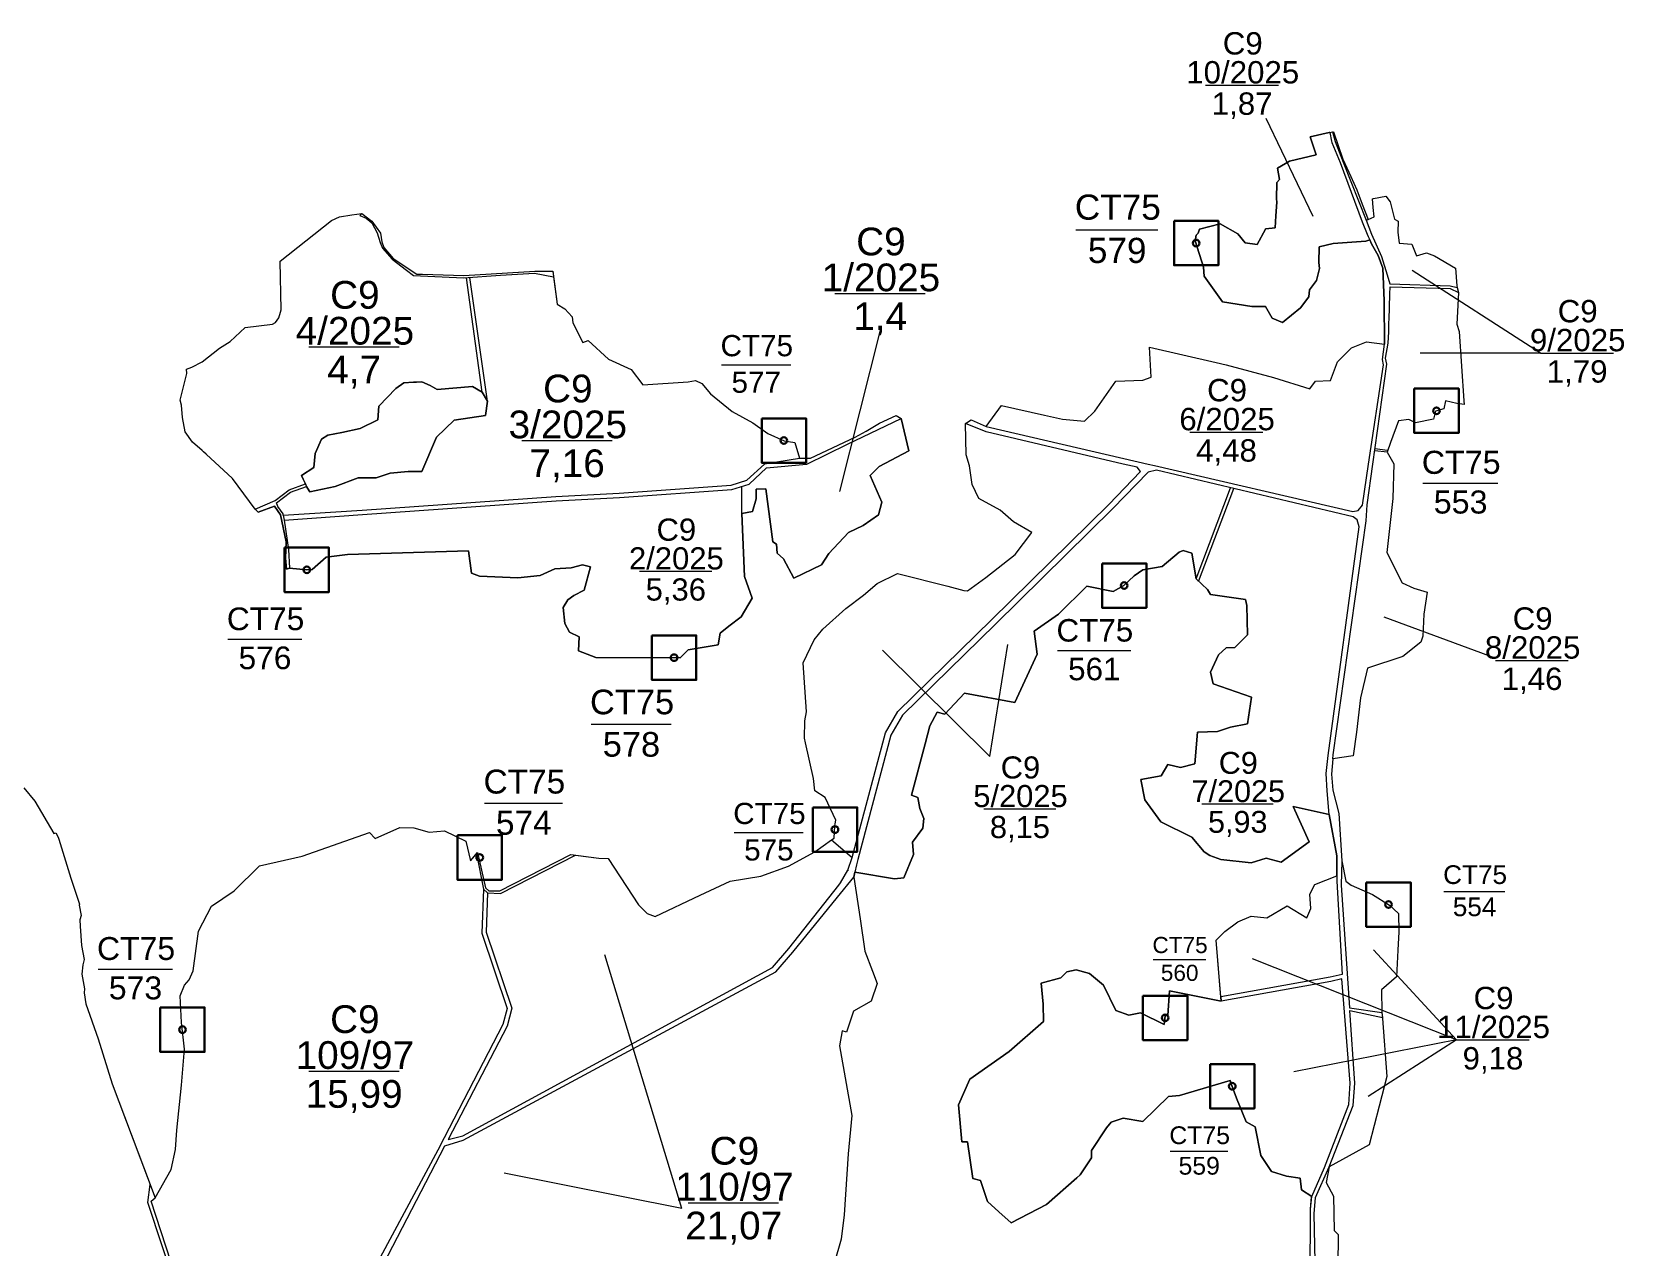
# Model space of a CAD drawing. Header units: metres. Extents: x 414555 to 418802, y 1520655 to 1524487.
# Drawn here: x 417008 to 418802, y 1523118 to 1524487 of the extents above; entities that cross this region are included whole.
import ezdxf
from ezdxf.enums import TextEntityAlignment as Align

# ---------------------------------------------------------------- set-up
doc = ezdxf.new("R2010")
doc.units = ezdxf.units.M
doc.header["$MEASUREMENT"] = 0
doc.linetypes.add('DGN Style 1', pattern=[5.902559, 0.009821, -5.892738])
doc.layers.add('RanhTwo', color=3, linetype='Continuous', lineweight=0)
doc.styles.add('Style-Arial', font='arial.ttf')

# ---------------------------------------------------------------- blocks, each defined once
blk = doc.blocks.new('*U0')
at = {"color": 0, "linetype": 'Continuous', "lineweight": -2, "ltscale": 10, "flags": 128}
blk.add_lwpolyline([(-150, 150), (150, 150), (150, -150), (-150, -150), (-150, 150)], close=True, dxfattribs=at)
at = {"color": 0, "linetype": 'Continuous', "lineweight": -2, "ltscale": 10}
blk.add_circle((-0.02828, 0.016065), 22.5, dxfattribs=at)
blk = doc.blocks.new('*U20')
at = {"layer": 'RanhTwo', "color": 3, "linetype": 'Continuous', "lineweight": 13}
blk.add_line((-66.520877, -1.660429), (63.750129, -1.660429), dxfattribs=at)
at = {"layer": 'RanhTwo', "color": 3, "linetype": 'Continuous', "lineweight": 13, "style": 'Style-Arial'}
blk.add_text('15,99', height=40, dxfattribs=at).set_placement((-1.025137, -54.422685), align=Align.CENTER)
at = {"layer": 'RanhTwo', "color": 3, "linetype": 'Continuous', "lineweight": 13, "insert": (-0.000029, 1.089388), "char_height": 40, "attachment_point": 8, "line_spacing_factor": 0.776524, "style": 'Style-Arial'}
blk.add_mtext('C9\\P109/97', dxfattribs=at)
blk = doc.blocks.new('*U23')
at = {"layer": 'RanhTwo', "color": 3, "linetype": 'Continuous', "lineweight": 13}
blk.add_line((-66.520877, -1.660429), (63.750129, -1.660429), dxfattribs=at)
at = {"layer": 'RanhTwo', "color": 3, "linetype": 'Continuous', "lineweight": 13, "style": 'Style-Arial'}
blk.add_text('21,07', height=40, dxfattribs=at).set_placement((-1.025137, -54.422685), align=Align.CENTER)
at = {"layer": 'RanhTwo', "color": 3, "linetype": 'Continuous', "lineweight": 13, "insert": (-0.000029, 1.089388), "char_height": 40, "attachment_point": 8, "line_spacing_factor": 0.776524, "style": 'Style-Arial'}
blk.add_mtext('C9\\P110/97', dxfattribs=at)
blk = doc.blocks.new('*U24')
at = {"layer": 'RanhTwo', "color": 3, "linetype": 'Continuous', "lineweight": 13}
blk.add_line((-66.520877, -1.660429), (63.750129, -1.660429), dxfattribs=at)
at = {"layer": 'RanhTwo', "color": 3, "linetype": 'Continuous', "lineweight": 13, "style": 'Style-Arial'}
blk.add_text('4,7', height=40, dxfattribs=at).set_placement((-1.025137, -54.422685), align=Align.CENTER)
at = {"layer": 'RanhTwo', "color": 3, "linetype": 'Continuous', "lineweight": 13, "insert": (-0.000029, 1.089388), "char_height": 40, "attachment_point": 8, "line_spacing_factor": 0.776524, "style": 'Style-Arial'}
blk.add_mtext('C9\\P4/2025', dxfattribs=at)
blk = doc.blocks.new('*U25')
at = {"layer": 'RanhTwo', "color": 3, "linetype": 'Continuous', "lineweight": 13}
blk.add_line((-66.520877, -1.660429), (63.750129, -1.660429), dxfattribs=at)
at = {"layer": 'RanhTwo', "color": 3, "linetype": 'Continuous', "lineweight": 13, "style": 'Style-Arial'}
blk.add_text('7,16', height=40, dxfattribs=at).set_placement((-1.025137, -54.422685), align=Align.CENTER)
at = {"layer": 'RanhTwo', "color": 3, "linetype": 'Continuous', "lineweight": 13, "insert": (-0.000029, 1.089388), "char_height": 40, "attachment_point": 8, "line_spacing_factor": 0.776524, "style": 'Style-Arial'}
blk.add_mtext('C9\\P3/2025', dxfattribs=at)
blk = doc.blocks.new('*U26')
at = {"layer": 'RanhTwo', "color": 3, "linetype": 'Continuous', "lineweight": 13}
blk.add_line((-66.520877, -1.660429), (63.750129, -1.660429), dxfattribs=at)
at = {"layer": 'RanhTwo', "color": 3, "linetype": 'Continuous', "lineweight": 13, "style": 'Style-Arial'}
blk.add_text('1,4', height=40, dxfattribs=at).set_placement((-1.025137, -54.422685), align=Align.CENTER)
at = {"layer": 'RanhTwo', "color": 3, "linetype": 'Continuous', "lineweight": 13, "insert": (-0.000029, 1.089388), "char_height": 40, "attachment_point": 8, "line_spacing_factor": 0.776524, "style": 'Style-Arial'}
blk.add_mtext('C9\\P1/2025', dxfattribs=at)
blk = doc.blocks.new('*U27')
at = {"layer": 'RanhTwo', "color": 3, "linetype": 'Continuous', "lineweight": 13}
blk.add_line((-66.520877, -1.660429), (63.750129, -1.660429), dxfattribs=at)
at = {"layer": 'RanhTwo', "color": 3, "linetype": 'Continuous', "lineweight": 13, "style": 'Style-Arial'}
blk.add_text('8,15', height=40, dxfattribs=at).set_placement((-1.025137, -54.422685), align=Align.CENTER)
at = {"layer": 'RanhTwo', "color": 3, "linetype": 'Continuous', "lineweight": 13, "insert": (-0.000029, 1.089388), "char_height": 40, "attachment_point": 8, "line_spacing_factor": 0.776524, "style": 'Style-Arial'}
blk.add_mtext('C9\\P5/2025', dxfattribs=at)
blk = doc.blocks.new('*U28')
at = {"layer": 'RanhTwo', "color": 3, "linetype": 'Continuous', "lineweight": 13}
blk.add_line((-66.520877, -1.660429), (63.750129, -1.660429), dxfattribs=at)
at = {"layer": 'RanhTwo', "color": 3, "linetype": 'Continuous', "lineweight": 13, "style": 'Style-Arial'}
blk.add_text('5,93', height=40, dxfattribs=at).set_placement((-1.025137, -54.422685), align=Align.CENTER)
at = {"layer": 'RanhTwo', "color": 3, "linetype": 'Continuous', "lineweight": 13, "insert": (-0.000029, 1.089388), "char_height": 40, "attachment_point": 8, "line_spacing_factor": 0.776524, "style": 'Style-Arial'}
blk.add_mtext('C9\\P7/2025', dxfattribs=at)
blk = doc.blocks.new('*U29')
at = {"layer": 'RanhTwo', "color": 3, "linetype": 'Continuous', "lineweight": 13}
blk.add_line((-66.520877, -1.660429), (63.750129, -1.660429), dxfattribs=at)
at = {"layer": 'RanhTwo', "color": 3, "linetype": 'Continuous', "lineweight": 13, "style": 'Style-Arial'}
blk.add_text('4,48', height=40, dxfattribs=at).set_placement((-1.025137, -54.422685), align=Align.CENTER)
at = {"layer": 'RanhTwo', "color": 3, "linetype": 'Continuous', "lineweight": 13, "insert": (-0.000029, 1.089388), "char_height": 40, "attachment_point": 8, "line_spacing_factor": 0.776524, "style": 'Style-Arial'}
blk.add_mtext('C9\\P6/2025', dxfattribs=at)
blk = doc.blocks.new('*U30')
at = {"layer": 'RanhTwo', "color": 3, "linetype": 'Continuous', "lineweight": 13}
blk.add_line((-66.520877, -1.660429), (63.750129, -1.660429), dxfattribs=at)
at = {"layer": 'RanhTwo', "color": 3, "linetype": 'Continuous', "lineweight": 13, "style": 'Style-Arial'}
blk.add_text('1,87', height=40, dxfattribs=at).set_placement((-1.025137, -54.422685), align=Align.CENTER)
at = {"layer": 'RanhTwo', "color": 3, "linetype": 'Continuous', "lineweight": 13, "insert": (-0.000029, 1.089388), "char_height": 40, "attachment_point": 8, "line_spacing_factor": 0.776524, "style": 'Style-Arial'}
blk.add_mtext('C9\\P10/2025', dxfattribs=at)
blk = doc.blocks.new('*U31')
at = {"layer": 'RanhTwo', "color": 3, "linetype": 'Continuous', "lineweight": 13}
blk.add_line((-66.520877, -1.660429), (63.750129, -1.660429), dxfattribs=at)
at = {"layer": 'RanhTwo', "color": 3, "linetype": 'Continuous', "lineweight": 13, "style": 'Style-Arial'}
blk.add_text('1,79', height=40, dxfattribs=at).set_placement((-1.025137, -54.422685), align=Align.CENTER)
at = {"layer": 'RanhTwo', "color": 3, "linetype": 'Continuous', "lineweight": 13, "insert": (-0.000029, 1.089388), "char_height": 40, "attachment_point": 8, "line_spacing_factor": 0.776524, "style": 'Style-Arial'}
blk.add_mtext('C9\\P9/2025', dxfattribs=at)
blk = doc.blocks.new('*U32')
at = {"layer": 'RanhTwo', "color": 3, "linetype": 'Continuous', "lineweight": 13}
blk.add_line((-66.520877, -1.660429), (63.750129, -1.660429), dxfattribs=at)
at = {"layer": 'RanhTwo', "color": 3, "linetype": 'Continuous', "lineweight": 13, "style": 'Style-Arial'}
blk.add_text('1,46', height=40, dxfattribs=at).set_placement((-1.025137, -54.422685), align=Align.CENTER)
at = {"layer": 'RanhTwo', "color": 3, "linetype": 'Continuous', "lineweight": 13, "insert": (-0.000029, 1.089388), "char_height": 40, "attachment_point": 8, "line_spacing_factor": 0.776524, "style": 'Style-Arial'}
blk.add_mtext('C9\\P8/2025', dxfattribs=at)
blk = doc.blocks.new('*U33')
at = {"layer": 'RanhTwo', "color": 3, "linetype": 'Continuous', "lineweight": 13}
blk.add_line((-66.520877, -1.660429), (63.750129, -1.660429), dxfattribs=at)
at = {"layer": 'RanhTwo', "color": 3, "linetype": 'Continuous', "lineweight": 13, "style": 'Style-Arial'}
blk.add_text('9,18', height=40, dxfattribs=at).set_placement((-1.025137, -54.422685), align=Align.CENTER)
at = {"layer": 'RanhTwo', "color": 3, "linetype": 'Continuous', "lineweight": 13, "insert": (-0.000029, 1.089388), "char_height": 40, "attachment_point": 8, "line_spacing_factor": 0.776524, "style": 'Style-Arial'}
blk.add_mtext('C9\\P11/2025', dxfattribs=at)
blk = doc.blocks.new('*U64')
at = {"layer": 'RanhTwo', "color": 3, "linetype": 'Continuous', "lineweight": 13}
blk.add_line((-66.520877, -1.660429), (63.750129, -1.660429), dxfattribs=at)
at = {"layer": 'RanhTwo', "color": 3, "linetype": 'Continuous', "lineweight": 13, "style": 'Style-Arial'}
for s, p in [('CT75', (-0.000029, 14.422722)), ('573', (-1.025137, -54.422685))]:
    blk.add_text(s, height=40, dxfattribs=at).set_placement(p, align=Align.CENTER)
blk = doc.blocks.new('*U65')
at = {"layer": 'RanhTwo', "color": 3, "linetype": 'Continuous', "lineweight": 13}
blk.add_line((-66.520877, -1.660429), (63.750129, -1.660429), dxfattribs=at)
at = {"layer": 'RanhTwo', "color": 3, "linetype": 'Continuous', "lineweight": 13, "style": 'Style-Arial'}
for s, p in [('CT75', (-0.000029, 14.422722)), ('574', (-1.025137, -54.422685))]:
    blk.add_text(s, height=40, dxfattribs=at).set_placement(p, align=Align.CENTER)
blk = doc.blocks.new('*U66')
at = {"layer": 'RanhTwo', "color": 3, "linetype": 'Continuous', "lineweight": 13}
blk.add_line((-66.520877, -1.660429), (63.750129, -1.660429), dxfattribs=at)
at = {"layer": 'RanhTwo', "color": 3, "linetype": 'Continuous', "lineweight": 13, "style": 'Style-Arial'}
for s, p in [('CT75', (-0.000029, 14.422722)), ('576', (-1.025137, -54.422685))]:
    blk.add_text(s, height=40, dxfattribs=at).set_placement(p, align=Align.CENTER)
blk = doc.blocks.new('*U67')
at = {"layer": 'RanhTwo', "color": 3, "linetype": 'Continuous', "lineweight": 13}
blk.add_line((-66.520877, -1.660429), (63.750129, -1.660429), dxfattribs=at)
at = {"layer": 'RanhTwo', "color": 3, "linetype": 'Continuous', "lineweight": 13, "style": 'Style-Arial'}
for s, p in [('CT75', (-0.000029, 14.422722)), ('578', (-1.025137, -54.422685))]:
    blk.add_text(s, height=40, dxfattribs=at).set_placement(p, align=Align.CENTER)
blk = doc.blocks.new('*U68')
at = {"layer": 'RanhTwo', "color": 3, "linetype": 'Continuous', "lineweight": 13}
blk.add_line((-66.520877, -1.660429), (63.750129, -1.660429), dxfattribs=at)
at = {"layer": 'RanhTwo', "color": 3, "linetype": 'Continuous', "lineweight": 13, "style": 'Style-Arial'}
for s, p in [('CT75', (-0.000029, 14.422722)), ('577', (-1.025137, -54.422685))]:
    blk.add_text(s, height=40, dxfattribs=at).set_placement(p, align=Align.CENTER)
blk = doc.blocks.new('*U69')
at = {"layer": 'RanhTwo', "color": 3, "linetype": 'Continuous', "lineweight": 13}
blk.add_line((-66.520877, -1.660429), (63.750129, -1.660429), dxfattribs=at)
at = {"layer": 'RanhTwo', "color": 3, "linetype": 'Continuous', "lineweight": 13, "style": 'Style-Arial'}
for s, p in [('CT75', (-0.000029, 14.422722)), ('579', (-1.025137, -54.422685))]:
    blk.add_text(s, height=40, dxfattribs=at).set_placement(p, align=Align.CENTER)
blk = doc.blocks.new('*U70')
at = {"layer": 'RanhTwo', "color": 3, "linetype": 'Continuous', "lineweight": 13}
blk.add_line((-66.520877, -1.660429), (63.750129, -1.660429), dxfattribs=at)
at = {"layer": 'RanhTwo', "color": 3, "linetype": 'Continuous', "lineweight": 13, "style": 'Style-Arial'}
for s, p in [('CT75', (-0.000029, 14.422722)), ('561', (-1.025137, -54.422685))]:
    blk.add_text(s, height=40, dxfattribs=at).set_placement(p, align=Align.CENTER)
blk = doc.blocks.new('*U71')
at = {"layer": 'RanhTwo', "color": 3, "linetype": 'Continuous', "lineweight": 13}
blk.add_line((-66.520877, -1.660429), (63.750129, -1.660429), dxfattribs=at)
at = {"layer": 'RanhTwo', "color": 3, "linetype": 'Continuous', "lineweight": 13, "style": 'Style-Arial'}
for s, p in [('CT75', (-0.000029, 14.422722)), ('575', (-1.025137, -54.422685))]:
    blk.add_text(s, height=40, dxfattribs=at).set_placement(p, align=Align.CENTER)
blk = doc.blocks.new('*U72')
at = {"layer": 'RanhTwo', "color": 3, "linetype": 'Continuous', "lineweight": 13}
blk.add_line((-66.520877, -1.660429), (63.750129, -1.660429), dxfattribs=at)
at = {"layer": 'RanhTwo', "color": 3, "linetype": 'Continuous', "lineweight": 13, "style": 'Style-Arial'}
for s, p in [('CT75', (-0.000029, 14.422722)), ('560', (-1.025137, -54.422685))]:
    blk.add_text(s, height=40, dxfattribs=at).set_placement(p, align=Align.CENTER)
blk = doc.blocks.new('*U73')
at = {"layer": 'RanhTwo', "color": 3, "linetype": 'Continuous', "lineweight": 13}
blk.add_line((-66.520877, -1.660429), (63.750129, -1.660429), dxfattribs=at)
at = {"layer": 'RanhTwo', "color": 3, "linetype": 'Continuous', "lineweight": 13, "style": 'Style-Arial'}
for s, p in [('CT75', (-0.000029, 14.422722)), ('559', (-1.025137, -54.422685))]:
    blk.add_text(s, height=40, dxfattribs=at).set_placement(p, align=Align.CENTER)
blk = doc.blocks.new('*U74')
at = {"layer": 'RanhTwo', "color": 3, "linetype": 'Continuous', "lineweight": 13}
blk.add_line((-66.520877, -1.660429), (63.750129, -1.660429), dxfattribs=at)
at = {"layer": 'RanhTwo', "color": 3, "linetype": 'Continuous', "lineweight": 13, "style": 'Style-Arial'}
for s, p in [('CT75', (-0.000029, 14.422722)), ('554', (-1.025137, -54.422685))]:
    blk.add_text(s, height=40, dxfattribs=at).set_placement(p, align=Align.CENTER)
blk = doc.blocks.new('*U75')
at = {"layer": 'RanhTwo', "color": 3, "linetype": 'Continuous', "lineweight": 13}
blk.add_line((-66.520877, -1.660429), (63.750129, -1.660429), dxfattribs=at)
at = {"layer": 'RanhTwo', "color": 3, "linetype": 'Continuous', "lineweight": 13, "style": 'Style-Arial'}
for s, p in [('CT75', (-0.000029, 14.422722)), ('553', (-1.025137, -54.422685))]:
    blk.add_text(s, height=40, dxfattribs=at).set_placement(p, align=Align.CENTER)
blk = doc.blocks.new('*U76')
at = {"layer": 'RanhTwo', "color": 3, "linetype": 'Continuous', "lineweight": 13}
blk.add_line((-66.520877, -1.660429), (63.750129, -1.660429), dxfattribs=at)
at = {"layer": 'RanhTwo', "color": 3, "linetype": 'Continuous', "lineweight": 13, "style": 'Style-Arial'}
blk.add_text('5,36', height=40, dxfattribs=at).set_placement((-1.025137, -54.422685), align=Align.CENTER)
at = {"layer": 'RanhTwo', "color": 3, "linetype": 'Continuous', "lineweight": 13, "insert": (-0.000029, 1.089388), "char_height": 40, "attachment_point": 8, "line_spacing_factor": 0.776524, "style": 'Style-Arial'}
blk.add_mtext('C9\\P2/2025', dxfattribs=at)

msp = doc.modelspace()

# ---------------------------------------------------------------- linework, layer by layer
at = {"layer": 'RanhTwo', "color": 7, "linetype": 'Continuous', "lineweight": 0}
for p, q in [((418397.929783, 1524389.633926), (418450.881743, 1524279.312277)), ((418707.373432, 1524124.967204), (418562.802725, 1524218.152872)), ((417515.12, 1524080.89), (417497.365115, 1524209.683274)), ((417521.13, 1524070.81), (417501.215209, 1524210.173126)), ((417963.478994, 1524150.885709), (417917.51351, 1523969.056518)), ((418707.373432, 1524124.967204), (418571.628052, 1524124.967204)), ((418534.46, 1524013.21), (418520.568171, 1524014.91348)), ((418535.124495, 1524015.067116), (418520.760207, 1524016.910746)), ((417807.574, 1523944.055), (417807.574, 1523974.369551)), ((418319.259, 1523870.648), (418358.143033, 1523973.122015)), ((418322.150697, 1523867.727852), (418361.873331, 1523972.382643)), ((418657.359797, 1523780.648733), (418531.283701, 1523827.29903)), ((418086.975982, 1523670.342094), (417965.94293, 1523790.119884)), ((418086.975982, 1523670.342094), (418107.148158, 1523796.423978)), ((417740.155637, 1523160.765472), (417653.305206, 1523446.716941)), ((418612.572988, 1523350.869237), (418382.874126, 1523442.208932)), ((418612.572988, 1523350.869237), (418519.036309, 1523452.295483)), ((418612.572988, 1523350.869237), (418429.522281, 1523314.866229)), ((418612.572988, 1523350.869237), (418513.184614, 1523287.128215)), ((417740.155637, 1523160.765472), (417539.731566, 1523200.852126))]:
    msp.add_line(p, q, dxfattribs=at)
at = {"layer": 'RanhTwo', "color": 3, "linetype": 'Continuous', "lineweight": 0}
for p, q in [((418469.90172, 1524373.7017), (418472.89413, 1524374.24416)), ((418510.793, 1524274.695), (418513.102, 1524275.7438)), ((418613.63656, 1524199.00165), (418614.87, 1524193.31)), ((417315.86754, 1523977.49806), (417317.16, 1523974.7)), ((417290.9867, 1523942.1686), (417291.8259, 1523936.7437)), ((417908.69191, 1523576.24685), (417931.772, 1523556.381)), ((417508.50515, 1523560.72741), (417516.653, 1523520.855)), ((417926.939, 1523542.183), (417931.772, 1523556.381)), ((417933.679, 1523534.474), (417934.941, 1523539.812)), ((417516.653, 1523520.855), (417520.9, 1523516.655)), ((418347.32365, 1523399.31651), (418347.696, 1523394.739)), ((418528.77, 1523381.76), (418529.2003, 1523376.11551)), ((417141.01332, 1523187.86744), (417146.576, 1523173.13))]:
    msp.add_line(p, q, dxfattribs=at)
at = {"layer": 'RanhTwo', "color": 3, "linetype": 'DGN Style 1', "lineweight": 0}
msp.add_line((417926.939, 1523542.183), (417934.941, 1523539.812), dxfattribs=at)
at = {"layer": 'RanhTwo', "color": 3, "linetype": 'Continuous', "lineweight": 13, "flags": 128}
for points in [[(418059.62, 1524045.4592), (418065.76, 1524049.88), (418082.88, 1524042.31), (418100.122, 1524066.051), (418148.6, 1524054.88), (418168.93, 1524050.43), (418193.55, 1524048.4), (418205.36, 1524059.52), (418228.89, 1524093.18), (418259.5, 1524094.51), (418268.64, 1524097.85), (418266.69, 1524131.65), (418341.96, 1524114.48), (418353.06, 1524111.71), (418406.51, 1524097.67), (418447.55, 1524084.76), (418453.97, 1524093.2), (418470.68, 1524094.02), (418478.71, 1524115.2), (418494.57, 1524131.06), (418511.38, 1524137.65), (418531.53, 1524135.11), (418531.42, 1524183.92), (418529.7, 1524220.85), (418524.65, 1524234.95), (418516.84, 1524248.04), (418515.14, 1524252.48), (418510.73, 1524251.16), (418473.87, 1524248.62), (418457.93, 1524244.75), (418457.46, 1524227.17), (418458.32, 1524220.44), (418454.83, 1524206.83), (418447.09, 1524196.44), (418446.29, 1524188.51), (418436.9, 1524175.99), (418416.7, 1524159.58), (418405.03, 1524164.19), (418397.56, 1524177.35), (418382.07, 1524177.46), (418349.261, 1524182.763), (418328.4, 1524211.88), (418327.52, 1524221.89), (418318.44, 1524251.69), (418319.31, 1524257.77), (418321.59, 1524260.27), (418323.32, 1524264.82), (418346.62, 1524270.79), (418366.54, 1524259.25), (418374.65, 1524249.31), (418388.324, 1524247.311), (418397.6536, 1524264.7541), (418397.706, 1524264.852), (418397.9711, 1524264.883), (418408.493, 1524266.112), (418409.0221, 1524279.6663), (418410.23, 1524295.25), (418409.81, 1524298.7), (418410.49, 1524317.269), (418413.361, 1524320.806), (418411.17, 1524333.45), (418424.71, 1524341.35), (418454.76, 1524348.26), (418448.05, 1524368.91), (418469.12, 1524373.56), (418474.14, 1524374.47), (418484.65, 1524343.7), (418493.54, 1524323.9), (418500.4, 1524309.11), (418506.55, 1524292.75), (418513.102, 1524275.7438), (418519.924, 1524278.748), (418519.0116, 1524289.075), (418518.1628, 1524298.7191), (418519.04, 1524299.17), (418533.13, 1524301.74), (418538.04, 1524295.48), (418542.8, 1524275.83), (418547.06, 1524273.5), (418546.64, 1524261.24), (418548.31, 1524248.92), (418562.48, 1524247.67), (418567.52, 1524234.57), (418578.98, 1524237.81), (418588.11, 1524234.43), (418611.61, 1524220.65), (418613.21, 1524200.97), (418614.87, 1524193.31), (418613.28, 1524157.71), (418615.82, 1524149.34), (418621.0056, 1524071.2997), (418621.28, 1524067.17), (418612.92, 1524068.35), (418600.42, 1524071.22), (418598.56, 1524062.03), (418589.09, 1524059.59), (418586.95, 1524050.7), (418566.47, 1524046.56), (418558.91, 1524050.1), (418547.316, 1524048.822), (418538.32, 1524024.38), (418534.46, 1524013.21), (418542.0355, 1524000.278), (418541.162, 1523961.019), (418534.07, 1523900.256), (418551.49, 1523866.03), (418564.71, 1523860.25), (418579.54, 1523855.64), (418576.06, 1523830.66), (418574.65, 1523805.83), (418572.71, 1523799.08), (418552.09, 1523783.23), (418512.64, 1523769.95), (418504.42, 1523736.56), (418500.09, 1523697.94), (418496.29, 1523671.26), (418473.281, 1523667.7702), (418472.0795, 1523650.3885), (418473.277, 1523632.4932), (418480.24, 1523606.13), (418483.67, 1523552.93), (418487.99, 1523529.71), (418494, 1523525.27), (418518.03, 1523514.95), (418537.1, 1523502.74), (418547.24, 1523493.53), (418547.87, 1523472.61), (418546.54, 1523451.95), (418545.24, 1523422.01), (418528.14, 1523407.21), (418528.77, 1523381.76), (418529.28, 1523375.07), (418534.22, 1523309.58), (418525.75, 1523276.14), (418514.51, 1523232.58), (418469.34, 1523208.05), (418465.77, 1523190.25), (418474.07, 1523174.97), (418474.94, 1523136.32), (418479.47, 1523131.62), (418478.87, 1523095.79)], [(417995.55, 1524014.89), (417962.39, 1523997.25), (417951.98, 1523986.88), (417965.1195, 1523957.1201), (417961.7, 1523942.87), (417944.329, 1523930.715), (417927.743, 1523922.891), (417905.73, 1523899.06), (417897.14, 1523886.36), (417866.06, 1523871.21), (417854.38, 1523893.24), (417847.56, 1523899.505), (417846.609, 1523909.557), (417842.451, 1523912.403), (417834.74, 1523972.14), (417823.6484, 1523971.6789), (417823.883, 1523960.861), (417819.651, 1523946.324), (417807.574, 1523944.055), (417810.39, 1523873.23), (417819.04, 1523848.62), (417806.72, 1523827.87), (417792.91, 1523817.39), (417783.34, 1523809.38), (417780.91, 1523796.24), (417747.03, 1523790.62), (417738.12, 1523781.68), (417642.96, 1523781.75), (417623.71, 1523789.46), (417624.41, 1523805.05), (417613.33, 1523810.52), (417608.17, 1523820.4), (417606.36, 1523838.19), (417611.51, 1523846.82), (417618.29, 1523851.97), (417629.88, 1523857.64), (417637.22, 1523884.29), (417628.19, 1523886.33), (417615.21, 1523883.14), (417596.894, 1523882.014), (417580.459, 1523874.305), (417555.255, 1523871.889), (417512.125, 1523873.583), (417503.015, 1523877.144), (417499.532, 1523901.958), (417363.424, 1523897.928), (417339.293, 1523894.815), (417323.681, 1523881.135), (417317.445, 1523880.733), (417297.9264, 1523882.6174), (417294.6364, 1523881.3729), (417293.63, 1523893.9), (417294.24, 1523912.26), (417287.8649, 1523942.7255), (417281.16, 1523952.66), (417262.5289, 1523945.7857), (417259.42, 1523948.94), (417233.725, 1523983.691), (417204.2, 1524011.23), (417200.99, 1524013.83), (417199.41, 1524015.1), (417188.75, 1524024.59), (417180.42, 1524036.32), (417177.24, 1524052.25), (417176.36, 1524066.12), (417174.75, 1524072.13), (417182.21, 1524101.91), (417181.85, 1524107.02), (417188.11, 1524109.08), (417199.75, 1524114.97), (417218.996, 1524130.651), (417231.047, 1524138.094), (417248.195, 1524153.732), (417278.687, 1524157.636), (417282.15, 1524159.643), (417286.099, 1524164.89), (417287.886, 1524171.116), (417288.6, 1524173.82), (417287.34, 1524228.51), (417345.28, 1524274.26), (417354.31, 1524278.7), (417368.33, 1524280.71), (417379.46, 1524282.21), (417390.56, 1524273.84), (417400.35, 1524260.09), (417402.037, 1524250.413), (417404.298, 1524244.061), (417414.878, 1524231.757), (417441.59, 1524214.02), (417447.81, 1524213.76), (417494.363, 1524212.56), (417574.2288, 1524217.4872), (417594.73, 1524217.48), (417599.44, 1524180.29), (417607.99, 1524174.77), (417616.31, 1524165.83), (417617.21, 1524159.25), (417628.29, 1524137.02), (417634.35, 1524139.19), (417657.43, 1524118.22), (417682.77, 1524106.61), (417696.12, 1524089.11), (417747.08, 1524092.45), (417755.38, 1524094.06), (417762.45, 1524090.56), (417772.24, 1524079), (417796.72, 1524059.13), (417819.97, 1524046.55), (417836.91, 1524034.54), (417855.4, 1524026.08), (417867.382, 1524024.3417), (417872.634, 1524006.55), (417884.92, 1524006.669), (417935.12, 1524030.38), (417947.51, 1524037.14), (417962.67, 1524045.85), (417981.29, 1524054.82), (417987.14, 1524051.4), (417995.55, 1524014.89)], [(417521.13, 1524070.81), (417515.12, 1524080.89), (417504.22, 1524087.19), (417464.23, 1524083.8), (417456.46, 1524088.58), (417446.87, 1524092.43), (417441.12, 1524092.28), (417437.59, 1524092.18), (417426.9, 1524091.47), (417417.58, 1524084.97), (417398.42, 1524065.06), (417397.65, 1524049.69), (417377.56, 1524039.93), (417357.07, 1524035.6), (417341.31, 1524032.51), (417334.11, 1524027.83), (417326.84, 1524011.82), (417325.55, 1523996.2), (417311.46, 1523987.04), (417317.16, 1523974.7), (417318.28, 1523972.78), (417320.76, 1523968.55), (417349.42, 1523974.57), (417375.28, 1523984.48), (417395.51, 1523984.44), (417411.34, 1523989.77), (417431.5, 1523991.62), (417446.87, 1523991.5), (417463.42, 1524030.34), (417483.46, 1524049.57), (417518.9, 1524054.66), (417521.13, 1524070.81)], [(417908.69191, 1523576.24685), (417911.75, 1523578.43), (417912.4424, 1523592.1099), (417912.57, 1523594.63), (417913.373, 1523598.565), (417901.469, 1523624.096), (417889.929, 1523631.817), (417888.21, 1523645.5), (417879.24, 1523685.65), (417878.02, 1523691.05), (417878.64, 1523710.44), (417880.37, 1523720.64), (417876.55, 1523775.73), (417888.99, 1523801.93), (417898.92, 1523813.89), (417924.73, 1523837.08), (417944.74, 1523852.35), (417960.08, 1523865.38), (417982.94, 1523876.61), (418039.56, 1523862.33), (418057.75, 1523857.42), (418061.67, 1523857.16), (418082.64, 1523871.96), (418115.66, 1523897.87), (418134.37, 1523922.62), (418113.45, 1523934.8), (418098.47, 1523947.95), (418074.45, 1523961.12), (418067.25, 1523976.81), (418064.16, 1523998.09), (418060.26, 1524010.43), (418059.62, 1524045.4592)], [(418447.74, 1523104.98), (418448.22, 1523136.74), (418448.22, 1523160.35), (418449.58, 1523174.36), (418438.13, 1523181.98), (418436.78, 1523195.3), (418421.19, 1523197.46), (418404.15, 1523202.55), (418392.13, 1523220.8), (418386.06, 1523253.13), (418375.94, 1523258.45), (418364.77, 1523285.38), (418358.54, 1523302.4), (418357.63, 1523305.26), (418300.48, 1523288.36), (418288.24, 1523287.25), (418259.38, 1523258.87), (418237.17, 1523262.66), (418223.62, 1523258.41), (418218.37, 1523251.79), (418201.5, 1523226.22), (418201.57, 1523218.09), (418188.84, 1523198.79), (418184.86, 1523195.58), (418150.73, 1523165.55), (418111.15, 1523144.7), (418096.93, 1523157.22), (418084.2, 1523168.99), (418076.48, 1523192.59), (418067.91, 1523194.66), (418061.65, 1523235.89), (418055.46, 1523236.13), (418051.53, 1523277.64), (418064.34, 1523306.87), (418108.57, 1523337.73), (418147.6, 1523371.8), (418147.06, 1523391.25), (418144.78, 1523414.96), (418166.97, 1523421.01), (418173.58, 1523427.49), (418184.14, 1523429.77), (418199.33, 1523425.67), (418214.9, 1523412.5), (418229.02, 1523383.98), (418243.42, 1523378.97), (418256.69, 1523381.28), (418283.33, 1523368.17), (418284.5, 1523378.23), (418287.48, 1523378.62), (418289.301, 1523406.238), (418347.696, 1523394.739), (418342.11, 1523463.41), (418351.7, 1523473.14), (418366.49, 1523484.07), (418381.35, 1523490.26), (418399.16, 1523488.711), (418422.12, 1523501.99), (418444.24, 1523488.68), (418448.74, 1523498.89), (418447.34, 1523515.33), (418453.06, 1523526.01), (418477.86, 1523535.73), (418478.01, 1523558.42), (418469.43, 1523605.11), (418428.6, 1523614), (418446.79, 1523574.25), (418415.34, 1523551.22), (418398.22, 1523555.67), (418381.5, 1523550.53), (418347.36, 1523554.09), (418334.93, 1523558.88), (418328.35, 1523562.99), (418314.7, 1523579.56), (418279.55, 1523596.89), (418261.7756, 1523621.544), (418257.069, 1523644.572), (418280.086, 1523648.705), (418287.474, 1523661.149), (418301.755, 1523658.117), (418317.9943, 1523662.087), (418320.96, 1523697.72), (418343.33, 1523698.41), (418358.29, 1523703.59), (418377.42, 1523707.04), (418381.79, 1523737.28), (418338.7, 1523752.32), (418335.67, 1523765.22), (418344.48, 1523785), (418353.29, 1523792.66), (418362.93, 1523793.1), (418377.23, 1523807.29), (418376.55, 1523840.52), (418374.88, 1523847.33), (418335.688, 1523852.7485), (418332.361, 1523858.561), (418319.259, 1523870.648), (418314.644, 1523899.385), (418304.601, 1523902.544), (418300.441, 1523900.744), (418281.27, 1523884.5), (418259.39, 1523880.81), (418249.69, 1523874.01), (418238.1, 1523863), (418225.98, 1523856.26), (418196.32, 1523862.2), (418164.26, 1523830.73), (418136.91, 1523811.49), (418140.332, 1523785.494), (418115.053, 1523731.321), (418058.24, 1523741.82), (418036.09, 1523717.97), (418027.79, 1523720.28), (418019.31, 1523705.05), (418014.22, 1523684.45), (417998.83, 1523626.79), (418005.96, 1523624.09), (418008.21, 1523611.81), (418012.57, 1523600.6), (418011.61, 1523589.67), (417999.93, 1523573.76), (418001.04, 1523559.94), (417990.24, 1523533.5), (417979.6316, 1523532.5037), (417934.941, 1523539.812), (417934.9397, 1523539.8044), (417933.679, 1523534.474), (417941.06, 1523487.49), (417946.2, 1523451.11), (417954.7196, 1523428.4595), (417959.91, 1523414.66), (417953.383, 1523394.597), (417933.557, 1523383.453), (417925.3363, 1523359.6204), (417920.45, 1523361.24), (417917.73, 1523344.25), (417931.37, 1523265.87), (417927.44, 1523222.63), (417923.018, 1523153.743), (417919.293, 1523126.459), (417911.625, 1523099.074)], [(416998.64, 1523634.89), (417011.15, 1523620.04), (417032.48, 1523583.45), (417034.67, 1523584.3), (417037.51, 1523579.49), (417038, 1523577.22), (417051.57, 1523533.38), (417061.22, 1523503.81), (417061.11, 1523502.64), (417063.06, 1523491), (417061.65, 1523486.35), (417062.3, 1523479.08), (417063.45, 1523457.23), (417066.49, 1523441.72), (417065.27, 1523435.6), (417064.09, 1523424.86), (417067.09, 1523408.6), (417066.63, 1523403.9), (417068.45, 1523391.57), (417082.47, 1523352.05), (417098.13, 1523301.48), (417146.576, 1523173.13), (417164.6, 1523204.74), (417169.394, 1523227.462), (417170.89, 1523249.12), (417176.39, 1523299.79), (417179.54, 1523340.64), (417176.29, 1523370.69), (417174.72, 1523400.8), (417179.75, 1523412.77), (417184.92, 1523418.64), (417189.45, 1523428.84), (417195.598, 1523473.654), (417210.028, 1523501.681), (417235.5114, 1523519.0952), (417264.34, 1523546.99), (417312.2, 1523558.02), (417388.1356, 1523584.8353), (417394.427, 1523577.967), (417422.376, 1523590.434), (417438.012, 1523589.859), (417455.409, 1523584.951), (417472.69, 1523586.645), (417496.65, 1523575.06), (417501.8289, 1523552.6369), (417509.736, 1523562.219), (417518.918, 1523522.466), (417522.386, 1523518.968), (417534.773, 1523519.03), (417615.044, 1523560.031), (417646.4, 1523555.59), (417656.943, 1523555.52), (417691.059, 1523503.211), (417700.942, 1523493.452), (417709.769, 1523490.116), (417760.544, 1523514.158), (417794.39, 1523529.89), (417828.85, 1523535.35), (417860.2, 1523546.7), (417889.94, 1523562.86), (417908.6919, 1523576.2469)]]:
    msp.add_lwpolyline(points, dxfattribs=at)
at = {"layer": 'RanhTwo', "color": 3, "linetype": 'Continuous', "lineweight": 0, "flags": 128}
for points in [[(418469.90172, 1524373.7017), (418469.12, 1524373.56), (418448.05, 1524368.91), (418454.76, 1524348.26), (418424.71, 1524341.35), (418411.17, 1524333.45), (418413.361, 1524320.806), (418410.49, 1524317.269), (418409.81, 1524298.7), (418410.23, 1524295.25), (418409.0221, 1524279.6663), (418408.493, 1524266.112), (418397.9711, 1524264.883), (418397.706, 1524264.852), (418397.6536, 1524264.7541), (418388.324, 1524247.311), (418374.65, 1524249.31), (418366.54, 1524259.25), (418346.62, 1524270.79), (418323.32, 1524264.82), (418321.59, 1524260.27), (418319.31, 1524257.77), (418318.44, 1524251.69), (418327.52, 1524221.89), (418328.4, 1524211.88), (418349.261, 1524182.763), (418382.07, 1524177.46), (418397.56, 1524177.35), (418405.03, 1524164.19), (418416.7, 1524159.58), (418436.9, 1524175.99), (418446.29, 1524188.51), (418447.09, 1524196.44), (418454.83, 1524206.83), (418458.32, 1524220.44), (418457.46, 1524227.17), (418457.93, 1524244.75), (418473.87, 1524248.62), (418510.73, 1524251.16), (418515.14, 1524252.48)], [(418469.90172, 1524373.7017), (418471.9737, 1524363.9069), (418472.324, 1524362.251), (418481.74, 1524339.642), (418506.59, 1524273.02), (418512.0689, 1524259.113), (418513.118, 1524256.45), (418515.14, 1524252.48)], [(418472.89413, 1524374.24416), (418474.14, 1524374.47), (418484.65, 1524343.7), (418493.54, 1524323.9), (418500.4, 1524309.11), (418506.55, 1524292.75), (418513.102, 1524275.7438)], [(418472.89413, 1524374.24416), (418475.9013, 1524363.5443), (418485.108, 1524340.1), (418510.793, 1524274.695)], [(418513.102, 1524275.7438), (418519.924, 1524278.748), (418519.0116, 1524289.075), (418518.1628, 1524298.7191), (418519.04, 1524299.17), (418533.13, 1524301.74), (418538.04, 1524295.48), (418542.8, 1524275.83), (418547.06, 1524273.5), (418546.64, 1524261.24), (418548.31, 1524248.92), (418562.48, 1524247.67), (418567.52, 1524234.57), (418578.98, 1524237.81), (418588.11, 1524234.43), (418611.61, 1524220.65), (418613.21, 1524200.97), (418613.63656, 1524199.00165)], [(417259.42, 1523948.94), (417233.725, 1523983.691), (417204.2, 1524011.23), (417200.99, 1524013.83), (417199.41, 1524015.1), (417188.75, 1524024.59), (417180.42, 1524036.32), (417177.24, 1524052.25), (417176.36, 1524066.12), (417174.75, 1524072.13), (417182.21, 1524101.91), (417181.85, 1524107.02), (417188.11, 1524109.08), (417199.75, 1524114.97), (417218.996, 1524130.651), (417231.047, 1524138.094), (417248.195, 1524153.732), (417278.687, 1524157.636), (417282.15, 1524159.643), (417286.099, 1524164.89), (417287.886, 1524171.116), (417288.6, 1524173.82), (417287.34, 1524228.51), (417345.28, 1524274.26), (417354.31, 1524278.7), (417368.33, 1524280.71), (417379.46, 1524282.21)], [(417379.46, 1524282.21), (417377.231, 1524280.197), (417384.4421, 1524277.1185), (417390.8968, 1524271.8737), (417396.8856, 1524260.6625), (417400.2373, 1524249.5956), (417402.873, 1524243.1113), (417413.5964, 1524230.7378), (417429.886, 1524218.419), (417437.653, 1524212.308), (417494.158, 1524209.673), (417535.593, 1524212.793), (417573.8012, 1524215.2482), (417595.54426, 1524211.05067)], [(417379.46, 1524282.21), (417390.56, 1524273.84), (417400.35, 1524260.09), (417402.037, 1524250.413), (417404.298, 1524244.061), (417414.878, 1524231.757), (417441.59, 1524214.02), (417447.81, 1524213.76), (417494.363, 1524212.56), (417574.2288, 1524217.4872), (417594.73, 1524217.48), (417595.54426, 1524211.05067)], [(418510.793, 1524274.695), (418516.873, 1524259.059), (418528.405, 1524233.702), (418534.533, 1524213.362), (418537.746, 1524203.138), (418605.55, 1524200.8), (418613.63656, 1524199.00165)], [(418515.14, 1524252.48), (418516.84, 1524248.04), (418524.65, 1524234.95), (418529.7, 1524220.85), (418531.42, 1524183.92), (418531.53, 1524135.11)], [(417595.54426, 1524211.05067), (417599.44, 1524180.29), (417607.99, 1524174.77), (417616.31, 1524165.83), (417617.21, 1524159.25), (417628.29, 1524137.02), (417634.35, 1524139.19), (417657.43, 1524118.22), (417682.77, 1524106.61), (417696.12, 1524089.11), (417747.08, 1524092.45), (417755.38, 1524094.06), (417762.45, 1524090.56), (417772.24, 1524079), (417796.72, 1524059.13), (417819.97, 1524046.55), (417836.91, 1524034.54), (417855.4, 1524026.08), (417867.382, 1524024.3417), (417872.634, 1524006.55)], [(418473.281, 1523667.7702), (418473.764, 1523672.356), (418510.993, 1523936.039), (418512.045, 1523954.053), (418518.4506, 1524000), (418534.141, 1524112.547), (418532.728, 1524119.456), (418535.74, 1524136.162), (418536.326, 1524148.868), (418536.6245, 1524160.244), (418536.6862, 1524162.5971), (418537.443, 1524191.443), (418537.884, 1524199.504), (418605.542, 1524197.931), (418614.87, 1524193.31)], [(418614.87, 1524193.31), (418614.86693, 1524193.24129), (418613.28, 1524157.71), (418615.82, 1524149.34), (418621.0056, 1524071.2997), (418621.28, 1524067.17), (418612.92, 1524068.35), (418600.42, 1524071.22), (418598.56, 1524062.03), (418589.09, 1524059.59), (418586.95, 1524050.7), (418566.47, 1524046.56), (418558.91, 1524050.1), (418547.316, 1524048.822), (418538.32, 1524024.38), (418534.46, 1524013.21), (418542.0355, 1524000.278), (418541.162, 1523961.019), (418534.07, 1523900.256), (418551.49, 1523866.03), (418564.71, 1523860.25), (418579.54, 1523855.64), (418576.06, 1523830.66), (418574.65, 1523805.83), (418572.71, 1523799.08), (418552.09, 1523783.23), (418512.64, 1523769.95), (418504.42, 1523736.56), (418500.09, 1523697.94), (418496.29, 1523671.26), (418473.281, 1523667.7702)], [(418082.88, 1524042.31), (418100.122, 1524066.051), (418148.6, 1524054.88), (418168.93, 1524050.43), (418193.55, 1524048.4), (418205.36, 1524059.52), (418228.89, 1524093.18), (418259.5, 1524094.51), (418268.64, 1524097.85), (418266.69, 1524131.65), (418341.96, 1524114.48), (418353.06, 1524111.71), (418406.51, 1524097.67), (418447.55, 1524084.76), (418453.97, 1524093.2), (418470.68, 1524094.02), (418478.71, 1524115.2), (418494.57, 1524131.06), (418511.38, 1524137.65), (418531.53, 1524135.11)], [(418082.88, 1524042.31), (418254.241, 1524002.494), (418265.221, 1524000), (418272.56, 1523998.333), (418495.929, 1523946.478), (418501.813, 1523947.737), (418506.839, 1523953.767), (418513.7389, 1524000), (418530.4409, 1524111.9122), (418529.231, 1524117.816), (418531.53, 1524135.11)], [(417315.86754, 1523977.49806), (417311.46, 1523987.04), (417325.55, 1523996.2), (417326.84, 1524011.82), (417334.11, 1524027.83), (417341.31, 1524032.51), (417357.07, 1524035.6), (417377.56, 1524039.93), (417397.65, 1524049.69), (417398.42, 1524065.06), (417417.58, 1524084.97), (417426.9, 1524091.47), (417437.59, 1524092.18), (417441.12, 1524092.28), (417446.87, 1524092.43), (417456.46, 1524088.58), (417464.23, 1524083.8), (417504.22, 1524087.19), (417515.12, 1524080.89), (417521.13, 1524070.81), (417518.9, 1524054.66), (417483.46, 1524049.57), (417463.42, 1524030.34), (417446.87, 1523991.5), (417431.5, 1523991.62), (417411.34, 1523989.77), (417395.51, 1523984.44), (417375.28, 1523984.48), (417349.42, 1523974.57), (417320.76, 1523968.55), (417318.28, 1523972.78), (417317.16, 1523974.7)], [(417291.8259, 1523936.7437), (417380.2818, 1523943.1735), (417598.2058, 1523958.6154), (417669.7425, 1523962.3174), (417796.3088, 1523971.2498), (417815.8238, 1523977.3722), (417835.3297, 1523995.6671), (417880.43, 1523999.757), (417880.9245, 1524000), (417926.564, 1524022.429), (417987.14, 1524051.4)], [(417297.9264, 1523882.6174), (417317.445, 1523880.733), (417323.681, 1523881.135), (417339.293, 1523894.815), (417363.424, 1523897.928), (417499.532, 1523901.958), (417503.015, 1523877.144), (417512.125, 1523873.583), (417555.255, 1523871.889), (417580.459, 1523874.305), (417596.894, 1523882.014), (417615.21, 1523883.14), (417628.19, 1523886.33), (417637.22, 1523884.29), (417629.88, 1523857.64), (417618.29, 1523851.97), (417611.51, 1523846.82), (417606.36, 1523838.19), (417608.17, 1523820.4), (417613.33, 1523810.52), (417624.41, 1523805.05), (417623.71, 1523789.46), (417642.96, 1523781.75), (417738.12, 1523781.68), (417747.03, 1523790.62), (417780.91, 1523796.24), (417783.34, 1523809.38), (417792.91, 1523817.39), (417806.72, 1523827.87), (417819.04, 1523848.62), (417810.39, 1523873.23), (417807.574, 1523944.055), (417819.651, 1523946.324), (417823.883, 1523960.861), (417823.6484, 1523971.6789), (417834.74, 1523972.14), (417842.451, 1523912.403), (417846.609, 1523909.557), (417847.56, 1523899.505), (417854.38, 1523893.24), (417866.06, 1523871.21), (417897.14, 1523886.36), (417905.73, 1523899.06), (417927.743, 1523922.891), (417944.329, 1523930.715), (417961.7, 1523942.87), (417965.1195, 1523957.1201), (417951.98, 1523986.88), (417962.39, 1523997.25), (417995.55, 1524014.89), (417987.14, 1524051.4)], [(417872.634, 1524006.55), (417884.92, 1524006.669), (417935.12, 1524030.38), (417947.51, 1524037.14), (417962.67, 1524045.85), (417981.29, 1524054.82), (417987.14, 1524051.4)], [(418059.62, 1524045.4592), (418065.76, 1524049.88), (418082.88, 1524042.31)], [(417908.69191, 1523576.24685), (417911.75, 1523578.43), (417912.4424, 1523592.1099), (417912.57, 1523594.63), (417913.373, 1523598.565), (417901.469, 1523624.096), (417889.929, 1523631.817), (417888.21, 1523645.5), (417879.24, 1523685.65), (417878.02, 1523691.05), (417878.64, 1523710.44), (417880.37, 1523720.64), (417876.55, 1523775.73), (417888.99, 1523801.93), (417898.92, 1523813.89), (417924.73, 1523837.08), (417944.74, 1523852.35), (417960.08, 1523865.38), (417982.94, 1523876.61), (418039.56, 1523862.33), (418057.75, 1523857.42), (418061.67, 1523857.16), (418082.64, 1523871.96), (418115.66, 1523897.87), (418134.37, 1523922.62), (418113.45, 1523934.8), (418098.47, 1523947.95), (418074.45, 1523961.12), (418067.25, 1523976.81), (418064.16, 1523998.09), (418060.26, 1524010.43), (418059.62, 1524045.4592)], [(417931.772, 1523556.381), (417969.4616, 1523696.9381), (417983.4699, 1523721.0049), (418088.7897, 1523824.2474), (418220.9485, 1523954.5044), (418256.573, 1523991.409), (418252.974, 1523996.267), (418237.0301, 1524000), (418082.742, 1524036.124), (418059.62, 1524045.4592)], [(417290.9867, 1523942.1686), (417379.9562, 1523947.9625), (417597.9122, 1523963.4066), (417669.4495, 1523967.1086), (417795.4092, 1523975.9982), (417813.3402, 1523981.6238), (417832.9328, 1524000), (417833.2323, 1524000.2809), (417872.634, 1524006.55)], [(418469.43, 1523605.11), (418466.945, 1523631.551), (418465.734, 1523651.178), (418467.962, 1523671.602), (418503.173, 1523929.144), (418500.88, 1523937.211), (418496.423, 1523940.618), (418274.737, 1523992.95), (418265.263, 1523990.791), (418225.6075, 1523949.8296), (418093.4163, 1523819.5406), (417988.7261, 1523716.9151), (417975.6104, 1523694.3819), (417938.067, 1523554.266), (417936.6754, 1523548.4215), (417934.941, 1523539.812)], [(417259.42, 1523948.94), (417281.866, 1523958.801), (417297.749, 1523970.86), (417315.86754, 1523977.49806)], [(417290.9867, 1523942.1686), (417290.715, 1523943.925), (417284.656, 1523952.008), (417283.4007, 1523956.1995), (417299.2042, 1523968.1981), (417317.16, 1523974.7)], [(417259.42, 1523948.94), (417262.5289, 1523945.7857), (417281.16, 1523952.66), (417287.8649, 1523942.7255), (417294.24, 1523912.26), (417293.63, 1523893.9), (417294.6364, 1523881.3729), (417297.9264, 1523882.6174)], [(417291.8259, 1523936.7437), (417296.943, 1523903.666), (417297.9264, 1523882.6174)], [(417934.941, 1523539.812), (417979.6316, 1523532.5037), (417990.24, 1523533.5), (418001.04, 1523559.94), (417999.93, 1523573.76), (418011.61, 1523589.67), (418012.57, 1523600.6), (418008.21, 1523611.81), (418005.96, 1523624.09), (417998.83, 1523626.79), (418014.22, 1523684.45), (418019.31, 1523705.05), (418027.79, 1523720.28), (418036.09, 1523717.97), (418058.24, 1523741.82), (418115.053, 1523731.321), (418140.332, 1523785.494), (418136.91, 1523811.49), (418164.26, 1523830.73), (418196.32, 1523862.2), (418225.98, 1523856.26), (418238.1, 1523863), (418249.69, 1523874.01), (418259.39, 1523880.81), (418281.27, 1523884.5), (418300.441, 1523900.744), (418304.601, 1523902.544), (418314.644, 1523899.385), (418319.259, 1523870.648), (418332.361, 1523858.561), (418335.688, 1523852.7485), (418374.88, 1523847.33), (418376.55, 1523840.52), (418377.23, 1523807.29), (418362.93, 1523793.1), (418353.29, 1523792.66), (418344.48, 1523785), (418335.67, 1523765.22), (418338.7, 1523752.32), (418381.79, 1523737.28), (418377.42, 1523707.04), (418358.29, 1523703.59), (418343.33, 1523698.41), (418320.96, 1523697.72), (418317.9943, 1523662.087), (418301.755, 1523658.117), (418287.474, 1523661.149), (418280.086, 1523648.705), (418257.069, 1523644.572), (418261.7756, 1523621.544), (418279.55, 1523596.89), (418314.7, 1523579.56), (418328.35, 1523562.99), (418334.93, 1523558.88), (418347.36, 1523554.09), (418381.5, 1523550.53), (418398.22, 1523555.67), (418415.34, 1523551.22), (418446.79, 1523574.25), (418428.6, 1523614), (418469.43, 1523605.11)], [(418473.281, 1523667.7702), (418472.0795, 1523650.3885), (418473.277, 1523632.4932), (418480.24, 1523606.13), (418483.67, 1523552.93)], [(416998.64, 1523634.89), (417011.15, 1523620.04), (417032.48, 1523583.45), (417034.67, 1523584.3), (417037.51, 1523579.49), (417038, 1523577.22), (417051.57, 1523533.38), (417061.22, 1523503.81), (417061.11, 1523502.64), (417063.06, 1523491), (417061.65, 1523486.35), (417062.3, 1523479.08), (417063.45, 1523457.23), (417066.49, 1523441.72), (417065.27, 1523435.6), (417064.09, 1523424.86), (417067.09, 1523408.6), (417066.63, 1523403.9), (417068.45, 1523391.57), (417082.47, 1523352.05), (417098.13, 1523301.48), (417141.01332, 1523187.86744)], [(416719.65948, 1523608.63475), (416869.007, 1523161.41), (416892.561, 1523124.831), (417171.309, 1523067.653), (417138.183, 1523167.88), (417141.01332, 1523187.86744)], [(418469.43, 1523605.11), (418478.01, 1523558.42), (418477.86, 1523535.73)], [(417146.576, 1523173.13), (417164.6, 1523204.74), (417169.394, 1523227.462), (417170.89, 1523249.12), (417176.39, 1523299.79), (417179.54, 1523340.64), (417176.29, 1523370.69), (417174.72, 1523400.8), (417179.75, 1523412.77), (417184.92, 1523418.64), (417189.45, 1523428.84), (417195.598, 1523473.654), (417210.028, 1523501.681), (417235.51137, 1523519.09517), (417264.34, 1523546.99), (417312.2, 1523558.02), (417388.13558, 1523584.8353), (417394.427, 1523577.967), (417422.376, 1523590.434), (417438.012, 1523589.859), (417455.409, 1523584.951), (417472.69, 1523586.645), (417496.65, 1523575.06), (417501.82893, 1523552.63692), (417508.50515, 1523560.72741)], [(417620.20746, 1523559.29969), (417646.4, 1523555.59), (417656.943, 1523555.52), (417691.059, 1523503.211), (417700.942, 1523493.452), (417709.769, 1523490.116), (417760.544, 1523514.158), (417794.39, 1523529.89), (417828.85, 1523535.35), (417860.2, 1523546.7), (417889.94, 1523562.86), (417908.69191, 1523576.24685)], [(417508.50515, 1523560.72741), (417509.736, 1523562.219), (417518.918, 1523522.466), (417522.386, 1523518.968), (417534.773, 1523519.03), (417615.044, 1523560.031), (417620.20746, 1523559.29969)], [(417520.9, 1523516.655), (417535.5019, 1523516.0336), (417620.20746, 1523559.29969)], [(418483.67, 1523552.93), (418482.691, 1523525.329), (418492.2756, 1523387.2022), (418528.77, 1523381.76)], [(418483.67, 1523552.93), (418487.99, 1523529.71), (418494, 1523525.27), (418518.03, 1523514.95), (418537.1, 1523502.74), (418547.24, 1523493.53), (418547.87, 1523472.61), (418546.54, 1523451.95), (418545.24, 1523422.01), (418528.14, 1523407.21), (418528.77, 1523381.76)], [(417618.52, 1522974.46), (417594.9293, 1522979.8408), (417375.512, 1523028.472), (417371.909, 1523036.456), (417473.036, 1523231.631), (417493.7569, 1523237.863), (417845.908, 1523427.805), (417864.993, 1523449.997), (417915.3156, 1523511.8889), (417933.679, 1523534.474)], [(417520.9, 1523516.655), (417519.4993, 1523472.2729), (417548.4852, 1523386.5432), (417543.1617, 1523366.5964), (417476.859, 1523238.798), (417493.372, 1523242.709), (417842.0827, 1523432.5588), (417860.3899, 1523453.8464), (417916.6929, 1523525.4374), (417918.768, 1523528.076), (417926.939, 1523542.183)], [(417933.679, 1523534.474), (417941.06, 1523487.49), (417946.2, 1523451.11), (417954.7196, 1523428.4595), (417959.91, 1523414.66), (417953.383, 1523394.597), (417933.557, 1523383.453), (417925.33632, 1523359.62036), (417920.45, 1523361.24), (417917.73, 1523344.25), (417931.37, 1523265.87), (417927.44, 1523222.63), (417923.018, 1523153.743), (417919.293, 1523126.459), (417911.625, 1523099.074)], [(418347.32365, 1523399.31651), (418342.11, 1523463.41), (418351.7, 1523473.14), (418366.49, 1523484.07), (418381.35, 1523490.26), (418399.16, 1523488.711), (418422.12, 1523501.99), (418444.24, 1523488.68), (418448.74, 1523498.89), (418447.34, 1523515.33), (418453.06, 1523526.01), (418477.86, 1523535.73)], [(418477.86, 1523535.73), (418478.0141, 1523529.6753), (418483.841, 1523424.719), (418470.2365, 1523421.8279), (418347.32365, 1523399.31651)], [(417516.653, 1523520.855), (417514.5567, 1523471.2811), (417543.2648, 1523386.3728), (417538.4723, 1523368.4156), (417472.112, 1523240.668), (417465.164, 1523226.627), (417362.197, 1523035.096), (417352.163, 1523031.133), (417175.354, 1523066.77), (417142.168, 1523169.301), (417146.576, 1523173.13)], [(418347.696, 1523394.739), (418289.301, 1523406.238), (418287.48, 1523378.62), (418284.5, 1523378.23), (418283.33, 1523368.17), (418256.69, 1523381.28), (418243.42, 1523378.97), (418229.02, 1523383.98), (418214.9, 1523412.5), (418199.33, 1523425.67), (418184.14, 1523429.77), (418173.58, 1523427.49), (418166.97, 1523421.01), (418144.78, 1523414.96), (418147.06, 1523391.25), (418147.6, 1523371.8), (418108.57, 1523337.73), (418064.34, 1523306.87), (418051.53, 1523277.64), (418055.46, 1523236.13), (418061.65, 1523235.89), (418067.91, 1523194.66), (418076.48, 1523192.59), (418084.2, 1523168.99), (418096.93, 1523157.22), (418111.15, 1523144.7), (418150.73, 1523165.55), (418184.86, 1523195.58), (418188.84, 1523198.79), (418201.57, 1523218.09), (418201.5, 1523226.22), (418218.37, 1523251.79), (418223.62, 1523258.41), (418237.17, 1523262.66), (418259.38, 1523258.87), (418288.24, 1523287.25), (418300.48, 1523288.36), (418357.63, 1523305.26), (418358.54, 1523302.4), (418364.77, 1523285.38), (418375.94, 1523258.45), (418386.06, 1523253.13), (418392.13, 1523220.8), (418404.15, 1523202.55), (418421.19, 1523197.46), (418436.78, 1523195.3), (418438.13, 1523181.98), (418449.58, 1523174.36)], [(418449.58, 1523174.36), (418464.185, 1523207.166), (418491.3362, 1523278.1747), (418492.9707, 1523302.0576), (418483.625, 1523419.681), (418471.2895, 1523416.9401), (418347.696, 1523394.739)], [(418469.34, 1523208.05), (418496.4718, 1523277.0553), (418498.1833, 1523302.0644), (418492.4871, 1523384.154), (418529.2003, 1523376.11551)], [(418529.2003, 1523376.11551), (418529.28, 1523375.07), (418534.22, 1523309.58), (418525.75, 1523276.14), (418514.51, 1523232.58), (418469.34, 1523208.05)], [(418333.56, 1522186.13), (418197.9659, 1522551.4434), (418394.3648, 1522871.1422), (418455.6216, 1522993.7728), (418452.386, 1523154.956), (418453.935, 1523173.513), (418469.34, 1523208.05)], [(418469.34, 1523208.05), (418465.77, 1523190.25), (418474.07, 1523174.97), (418474.94, 1523136.32), (418479.47, 1523131.62), (418478.87, 1523095.79), (418478.89, 1523083.12), (418478.94, 1523050.95), (418479.11, 1523038.51), (418473.72, 1523033.55), (418472.79, 1523015.5), (418472.43, 1523008.63), (418474.1, 1522979.91), (418492.1, 1522973.7), (418508.44, 1522957.13), (418513.76, 1522944.01), (418512.96967, 1522917.63604), (418505.453, 1522904.65), (418505.37138, 1522901.21096), (418477.677, 1522902.322)], [(418449.91, 1523005.94), (418451.2, 1523011.81), (418451.96, 1523015.27), (418450.79, 1523065.67), (418447.74, 1523104.98), (418448.22, 1523136.74), (418448.22, 1523160.35), (418449.53557, 1523173.9023), (418449.58, 1523174.36)]]:
    msp.add_lwpolyline(points, dxfattribs=at)

# ---------------------------------------------------------------- block references
at = {"layer": 'RanhTwo', "color": 3, "linetype": 'Continuous', "lineweight": 13}
for name, p, xscale, yscale, zscale in [('*U30', (418371.907978, 1524427.836258), 0.629818, 0.629818, 0.629818), ('*U69', (418231.161239, 1524265.116234), 0.708628, 0.708628, 0.708628), ('*U26', (417964.279765, 1524193.397193), 0.781135, 0.781135, 0.781135), ('*U24', (417371.613969, 1524133.267211), 0.781135, 0.781135, 0.781135), ('*U31', (418749.269492, 1524126.012972), 0.629818, 0.629818, 0.629818), ('*U68', (417824.454966, 1524112.812842), 0.598212, 0.598212, 0.598212), ('*U25', (417611.5334, 1524027.705687), 0.781135, 0.781135, 0.781135), ('*U29', (418354.257324, 1524036.982416), 0.629818, 0.629818, 0.629818), ('*U75', (418618.011628, 1523979.518691), 0.649692, 0.649692, 0.649692), ('*U76', (417733.798547, 1523880.084717), 0.625062, 0.625062, 0.625062), ('*U66', (417270.999965, 1523803.52034), 0.638599, 0.638599, 0.638599), ('*U32', (418698.523864, 1523779.602995), 0.629818, 0.629818, 0.629818), ('*U70', (418205.284655, 1523790.75106), 0.633061, 0.633061, 0.633061), ('*U67', (417683.892026, 1523707.930992), 0.693654, 0.693654, 0.693654), ('*U28', (418366.904046, 1523617.895253), 0.616187, 0.616187, 0.616187), ('*U65', (417562.595424, 1523618.871982), 0.673711, 0.673711, 0.673711), ('*U27', (418121.496379, 1523612.290939), 0.622342, 0.622342, 0.622342), ('*U71', (417838.635755, 1523585.626869), 0.596897, 0.596897, 0.596897), ('*U74', (418633.66261, 1523519.071591), 0.526893, 0.526893, 0.526893), ('*U64', (417125.10824, 1523431.752623), 0.644619, 0.644619, 0.644619), ('*U72', (418301.274771, 1523442.216083), 0.455411, 0.455411, 0.455411), ('*U33', (418654.469048, 1523351.915005), 0.629818, 0.629818, 0.629818), ('*U20', (417371.613969, 1523316.956601), 0.781135, 0.781135, 0.781135), ('*U73', (418323.361781, 1523226.305695), 0.5, 0.5, 0.5), ('*U23', (417799.18532, 1523168.635979), 0.781135, 0.781135, 0.781135)]:
    msp.add_blockref(name, p, dxfattribs=dict(at, xscale=xscale, yscale=yscale, zscale=zscale))
at = {"layer": 'RanhTwo', "color": 3, "linetype": 'Continuous', "lineweight": 30, "ltscale": 1.666667, "xscale": 0.166667, "yscale": 0.166667, "zscale": 0.166667}
for p in [(418319.473, 1524249.019), (418590.171, 1524059.951), (417854.923, 1524026.405), (417317.449713, 1523880.730323), (418238.421, 1523863.037), (417731.200713, 1523781.736323), (417912.516713, 1523587.931323), (417512.23, 1523556.531), (418536.106, 1523503.486), (417177.308, 1523362.502), (418284.524, 1523375.798), (418360.136713, 1523298.642323)]:
    msp.add_blockref('*U0', p, dxfattribs=at)

doc.saveas('drawing.dxf')
